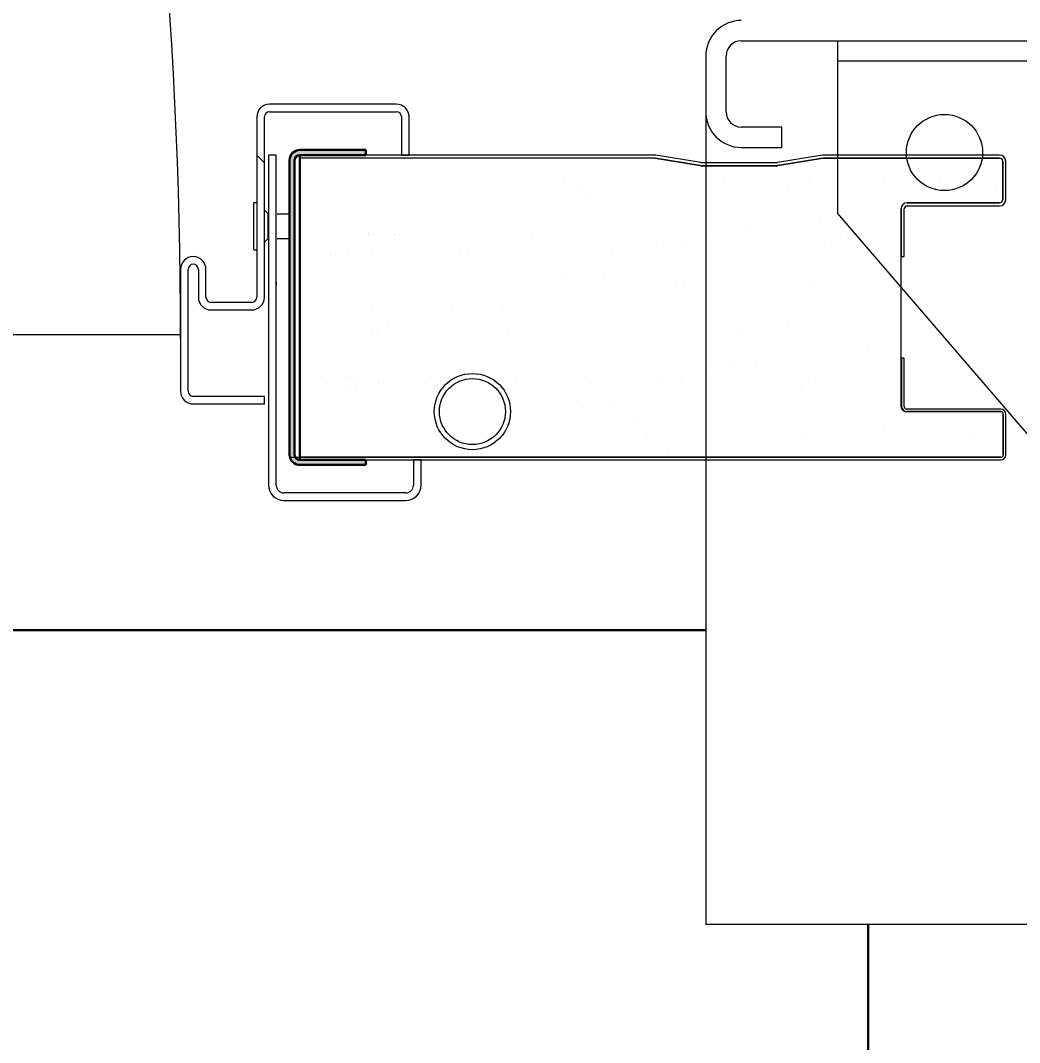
# Model space of a CAD drawing. Header units: millimetres. Extents: x 17886 to 18265, y -8727 to -7321.
# Drawn here: x 17989.517 to 17991.484, y -7632.62 to -7630.608 of the extents above; entities that cross this region are included whole.
import ezdxf

# ---------------------------------------------------------------- set-up
doc = ezdxf.new("R2010")
doc.units = ezdxf.units.MM
for name, color, linetype, lineweight in [('CRTANJE', 4, 'Continuous', 30), ('SRAFURE', 3, 'Continuous', 18), ('TANKE', 7, 'Continuous', 15), ('Visible Edges(ISO)', 7, 'Continuous', 20)]:
    doc.layers.add(name, color=color, linetype=linetype, lineweight=lineweight)
doc.layers.add('Hatch', color=7, linetype='Continuous', lineweight=9, true_color=0x1e1e47)
doc.styles.add('TEHNO', font='tehno_98.shx', dxfattribs={"width": 0.6})
doc.dimstyles.new('ISO-25-Dušan', dxfattribs={"dimscale": 50, "dimtxt": 3.5, "dimasz": 3, "dimexe": 1.25, "dimexo": 1.25, "dimgap": 0.7, "dimtad": 1, "dimdec": 0, "dimtxsty": 'TEHNO', "dimcen": 2.5, "dimclrd": 191, "dimclre": 191, "dimclrt": 254, "dimadec": 0, "dimazin": 0, "dimtfac": 1, "dimtdec": 0, "dimtmove": 0, "dimatfit": 3, "dimfxl": 1, "dimarcsym": 0})

# ---------------------------------------------------------------- blocks, each defined once
blk = doc.blocks.new('ENERGOINVEST KROV')
at = {"layer": 'Visible Edges(ISO)', "color": 7}
for p, q in [((262846.7631551039, 136543.9555687453), (262984.7631551039, 136543.9555687453)), ((262865.7631551039, 136539.9555687453), (262865.7631551039, 136543.9555687453)), ((262839.7631551039, 136540.9555687453), (262839.7631551039, 136529.9555687453)), ((262843.7631551039, 136529.9555687453), (262843.7631551039, 136540.9555687453)), ((262981.2631551039, 136539.9555687453), (262865.7631551039, 136539.9555687453)), ((262865.7631551039, 136509.9555687453), (262865.7631551039, 136539.9555687453)), ((262854.7631551039, 136526.9555687453), (262846.7631551039, 136526.9555687453)), ((262854.7631551039, 136522.9555687453), (262854.7631551039, 136526.9555687453)), ((262846.7631551039, 136522.9555687453), (262854.7631551039, 136522.9555687453)), ((262963.7631551039, 136395.9555687453), (262865.7631551039, 136509.9555687453))]:
    blk.add_line(p, q, dxfattribs=at)
blk.add_circle((262886.7631551039, 136521.9555687453), 7.49999999999919, dxfattribs=at)
for centre, radius, start, end in [((262846.7631551039, 136540.9555687453), 6.999999999999261, 90, 180), ((262846.7631551039, 136540.9555687453), 2.999999999999686, 90, 180), ((262846.7631551039, 136529.9555687453), 6.999999999999226, 180, 270), ((262846.7631551039, 136529.9555687453), 2.999999999999668, 180, 270)]:
    blk.add_arc(centre, radius, start, end, dxfattribs=at)
blk = doc.blocks.new('*D221')
at = {"layer": 'Defpoints', "color": 0, "transparency": 16777216}
for p in [(17992.38668431943, -7626.276160093398), (17968.03668431943, -7630.677676308499), (17992.38668431943, -7630.677675567081)]:
    blk.add_point(p, dxfattribs=at)
at = {"layer": 'TANKE', "color": 4, "lineweight": -2, "transparency": 16777216}
for p, q in [((17968.03668431943, -7630.577676308499), (17968.03668431943, -7625.476160093398)), ((17992.38668431943, -7630.57767556708), (17992.38668431943, -7625.476160093398)), ((17969.28668431943, -7626.276160093398), (17991.13668431943, -7626.276160093398))]:
    blk.add_line(p, q, dxfattribs=at)
at = {"layer": 'TANKE', "color": 4, "transparency": 16777216}
for points in [[(17969.28668431943, -7626.067826760065), (17969.28668431943, -7626.484493426731), (17968.03668431943, -7626.276160093398)], [(17991.13668431943, -7626.067826760065), (17991.13668431943, -7626.484493426731), (17992.38668431943, -7626.276160093398)]]:
    blk.add_solid(points, dxfattribs=at)
at = {"layer": 'TANKE', "color": 1, "transparency": 16777216, "insert": (17978.11347574386, -7625.242826760064), "char_height": 1.4, "attachment_point": 5, "style": 'TEHNO'}
blk.add_mtext('243,5cm', dxfattribs=at)
blk = doc.blocks.new('*D223')
at = {"layer": 'Defpoints', "color": 0, "transparency": 16777216}
for p in [(17992.53668431942, -7625.113818205139), (17992.38668431944, -7630.677676308499), (17992.53668431942, -7630.677676308499)]:
    blk.add_point(p, dxfattribs=at)
at = {"layer": 'TANKE', "color": 4, "lineweight": -2, "transparency": 16777216}
for p, q in [((17992.38668431944, -7630.577676308499), (17992.38668431944, -7624.313818205139)), ((17992.53668431942, -7630.577676308499), (17992.53668431942, -7624.313818205139)), ((17991.13668431944, -7625.113818205139), (17989.88668431944, -7625.113818205139)), ((17992.38668431944, -7625.113818205139), (17992.53668431942, -7625.113818205139)), ((17993.78668431942, -7625.113818205139), (17995.03668431942, -7625.113818205139))]:
    blk.add_line(p, q, dxfattribs=at)
at = {"layer": 'TANKE', "color": 4, "transparency": 16777216}
for points in [[(17991.13668431944, -7624.905484871806), (17991.13668431944, -7625.322151538472), (17992.38668431944, -7625.113818205139)], [(17993.78668431942, -7624.905484871806), (17993.78668431942, -7625.322151538472), (17992.53668431942, -7625.113818205139)]]:
    blk.add_solid(points, dxfattribs=at)
at = {"layer": 'TANKE', "color": 1, "transparency": 16777216, "insert": (17992.46168431943, -7624.080484871805), "char_height": 1.4, "attachment_point": 5, "style": 'TEHNO'}
blk.add_mtext('1,5cm', dxfattribs=at)
blk = doc.blocks.new('*D225')
at = {"layer": 'Defpoints', "color": 0, "transparency": 16777216}
for p in [(18016.88668431943, -7622.774643878299), (17968.03668431942, -7630.677675567081), (18016.88668431943, -7630.677676308499)]:
    blk.add_point(p, dxfattribs=at)
at = {"layer": 'TANKE', "color": 4, "lineweight": -2, "transparency": 16777216}
for p, q in [((17968.03668431942, -7630.57767556708), (17968.03668431942, -7621.974643878299)), ((18016.88668431943, -7630.577676308499), (18016.88668431943, -7621.974643878299)), ((17969.28668431942, -7622.774643878299), (18015.63668431943, -7622.774643878299))]:
    blk.add_line(p, q, dxfattribs=at)
at = {"layer": 'TANKE', "color": 4, "transparency": 16777216}
for points in [[(17969.28668431942, -7622.566310544966), (17969.28668431942, -7622.982977211632), (17968.03668431942, -7622.774643878299)], [(18015.63668431943, -7622.566310544966), (18015.63668431943, -7622.982977211632), (18016.88668431943, -7622.774643878299)]]:
    blk.add_solid(points, dxfattribs=at)
at = {"layer": 'TANKE', "color": 1, "transparency": 16777216, "insert": (17992.46168431942, -7621.741310544965), "char_height": 1.4, "attachment_point": 5, "style": 'TEHNO'}
blk.add_mtext('488,5cm', dxfattribs=at)
blk = doc.blocks.new('M_U-profil za vrata_prejsek')
at = {"layer": 'CRTANJE'}
blk.add_hatch(color=256, dxfattribs=at).paths.add_polyline_path([(0, 0), (-1, 0), (-1, -13, 0.4142135623730951), (0.9999999999999996, -15), (59, -15, 0.4142135623730951), (61, -13), (61, 0), (60, 1.455191522836685e-11), (60, -13, -0.4142135623730951), (59, -14), (1.000000000014552, -13.99999999998545, -0.4142135623730952), (1.455191522836685e-11, -12.99999999998545)])
for p, q in [((-1, 0), (-1, -13)), ((-1, 0), (0, 0)), ((0, 0), (1.455191522836685e-11, -12.99999999998545)), ((60, -13), (60, 0)), ((60, 1.455191522836685e-11), (61, 0)), ((61, -13), (61, 0)), ((1.000000000014552, -13.99999999998545), (59, -14)), ((1, -15), (59, -15))]:
    blk.add_line(p, q, dxfattribs=at)
for centre, radius, start, end in [((1, -13), 2, 180, 270), ((1.000000000014552, -12.99999999998545), 1, 180, 270), ((59, -13), 2, 270, 0), ((59, -13), 1, 270, 0)]:
    blk.add_arc(centre, radius, start, end, dxfattribs=at)
blk = doc.blocks.new('M_STOK I RAM 1000 ZA PU60')
at = {"layer": 'Hatch'}
h = blk.add_hatch(dxfattribs=at)
h.set_pattern_fill('ANSI31', scale=508, angle=90, style=0)
h.set_pattern_definition([(135, (-3673.409516968386, -2304.988789399504), (-44.90128060534578, -44.90128060534577), [])])
edge = h.paths.add_edge_path()
edge.add_ellipse((1021.499999999869, 7.499999999970896), major_axis=(2.500000000000004, -2.284977762556654e-13), ratio=1, start_angle=4.611804288122171e-14, end_angle=90.00000000000037)
edge.add_line((1021.499999999869, 9.999999999970896), (996.499999999869, 9.999999999970896))
edge.add_ellipse((996.4999999998545, 7.499999999970896), major_axis=(2.375183383307441e-13, 2.499999999999996), ratio=1, start_angle=0, end_angle=90.00000000000026)
edge.add_line((993.999999999869, 7.499999999970896), (993.999999999869, -28.0000000000291))
edge.add_ellipse((992.9999999998545, -28.0000000000291), major_axis=(1.000000000000003, -9.399425682232762e-14), ratio=1, start_angle=270.0000000000013, end_angle=360.00000000001125, ccw=False)
edge.add_line((992.9999999998545, -29.0000000000291), (984.9999999998545, -29.0000000000291))
edge.add_ellipse((984.9999999998545, -28.0000000000291), major_axis=(-8.874845303097344e-14, -1), ratio=1, start_angle=269.99999999999966, end_angle=359.9999999999807, ccw=False)
edge.add_line((983.9999999998545, -28.0000000000291), (983.9999999998545, -22.5000000000291))
edge.add_ellipse((981.4999999998545, -22.5000000000291), major_axis=(2.5, -2.329386683541658e-13), ratio=1, start_angle=2.717783975310576e-12, end_angle=180)
edge.add_line((978.9999999998545, -22.5000000000291), (978.9999999998545, -46.5000000000291))
edge.add_ellipse((981.4999999998545, -46.5000000000291), major_axis=(-2.500000000000004, 2.196853809977032e-13), ratio=1, start_angle=0, end_angle=90.00000000000014)
edge.add_line((981.4999999998545, -49.0000000000291), (995.4999999998545, -49.0000000000291))
edge.add_line((995.4999999998545, -49.0000000000291), (995.4999999998545, -47.5000000000291))
edge.add_line((995.4999999998545, -47.5000000000291), (981.4999999998545, -47.5000000000291))
edge.add_ellipse((981.4999999998545, -46.5000000000291), major_axis=(-9.323097849289742e-14, -0.9999999999999991), ratio=1, start_angle=270.0000000000004, end_angle=360.0000000000257, ccw=False)
edge.add_line((980.4999999998545, -46.5000000000291), (980.4999999998545, -22.5000000000291))
edge.add_ellipse((981.4999999998545, -22.5000000000291), major_axis=(-1.000000000000001, 9.653389199115746e-14), ratio=1, start_angle=180, end_angle=360.0000000000244, ccw=False)
edge.add_line((982.4999999998545, -22.5000000000291), (982.4999999998545, -28.0000000000291))
edge.add_ellipse((984.9999999998545, -28.0000000000291), major_axis=(-2.5, 2.311692504086694e-13), ratio=1, start_angle=1.57556727532999e-11, end_angle=90.00000000000041)
edge.add_line((984.9999999998545, -30.5000000000291), (992.9999999998545, -30.5000000000291))
edge.add_ellipse((992.9999999998545, -28.0000000000291), major_axis=(-2.352978922814942e-13, -2.5), ratio=1, start_angle=1.516329444387732e-11, end_angle=90.0000000000001)
edge.add_line((995.4999999998545, -28.0000000000291), (995.4999999998545, 7.499999999970896))
edge.add_ellipse((996.4999999998545, 7.499999999970896), major_axis=(-1.000000000000001, 9.764411501578262e-14), ratio=1, start_angle=270.00000000000153, end_angle=360.0000000000114, ccw=False)
edge.add_line((996.499999999869, 8.499999999970896), (1021.499999999869, 8.499999999970896))
edge.add_ellipse((1021.499999999869, 7.499999999970896), major_axis=(9.545142454214836e-14, 1.000000000000006), ratio=1, start_angle=270.00000000000114, end_angle=360.000000000038, ccw=False)
edge.add_line((1022.499999999869, 7.499999999970896), (1022.499999999869, -2.91038304567337e-11))
edge.add_line((1022.499999999854, -2.91038304567337e-11), (1023.999999999854, -2.91038304567337e-11))
edge.add_line((1023.999999999854, -2.91038304567337e-11), (1023.999999999854, 7.499999999970896))
at = {"layer": 'Visible Edges(ISO)', "color": 7}
for p, q in [((1021.49999999984, 9.999999999970896), (996.4999999998399, 9.999999999970896)), ((996.4999999998399, 8.499999999970896), (1021.49999999984, 8.499999999970896)), ((993.9999999998399, 7.499999999970896), (993.9999999998399, -28.0000000000291)), ((995.4999999998399, -28.0000000000291), (995.4999999998399, 7.499999999970896)), ((1022.49999999984, 7.499999999970896), (1022.49999999984, -2.91038304567337e-11)), ((1023.99999999984, -2.91038304567337e-11), (1023.99999999984, 7.499999999970896)), ((997.8372380671499, -0.001518841672805138), (996.3372380671499, -0.001518841672805138)), ((996.3372380671499, -0.001518841672805138), (996.3372380671499, -65.0015188416728)), ((997.8372380671499, -65.0015188416728), (997.8372380671499, -0.001518841672805138)), ((1022.49999999984, -2.91038304567337e-11), (1023.99999999984, -2.91038304567337e-11)), ((993.4499999998225, -18.65000000002328), (993.4499999998225, -9.350000000034925)), ((993.4499999998225, -9.350000000034925), (993.9999999998254, -9.350000000034925)), ((996.2499999998254, -11.60000000003492), (995.499999999869, -10.85000000006403)), ((996.2499999998254, -16.40000000002328), (996.2499999998254, -11.60000000003492)), ((996.2499999998254, -11.60000000003492), (996.3372380671353, -11.60000000003492)), ((997.9944620933238, -11.60000000003492), (1000.459999999992, -11.60000000003492)), ((996.2499999998254, -16.40000000002328), (995.4999999998545, -17.14999999999418)), ((996.2499999998254, -16.40000000002328), (996.3372380671353, -16.40000000002328)), ((997.9944620933238, -16.40000000002328), (1000.459999999992, -16.40000000002328)), ((993.4499999998225, -18.65000000002328), (993.9999999998254, -18.65000000002328)), ((978.9999999998399, -22.5000000000291), (978.9999999998399, -46.50000000001455)), ((980.4999999998399, -46.50000000001455), (980.4999999998399, -22.5000000000291)), ((982.4999999998399, -22.5000000000291), (982.4999999998399, -28.0000000000291)), ((983.9999999998399, -28.00000000001455), (983.9999999998399, -22.5000000000291)), ((997.8372380671353, -25), (997.8372380671353, -25.60999999998603)), ((992.9999999998399, -29.0000000000291), (984.9999999998399, -29.00000000001455)), ((984.9999999998399, -30.50000000001455), (992.9999999998399, -30.5000000000291)), ((995.4999999998399, -47.50000000001455), (981.4999999998399, -47.50000000001455)), ((995.4999999998399, -49.00000000001455), (995.4999999998399, -47.50000000001455)), ((981.4999999998399, -49.00000000001455), (995.4999999998399, -49.00000000001455)), ((1026.33723806715, -60.00151884167281), (1024.83723806715, -60.00151884167281)), ((1024.83723806715, -60.00151884167281), (1024.83723806715, -65.0015188416728)), ((1026.33723806715, -65.0015188416728), (1026.33723806715, -60.00151884167281)), ((1023.33723806715, -66.5015188416728), (999.3372380671499, -66.5015188416728)), ((999.3372380671499, -68.0015188416728), (1023.33723806715, -68.0015188416728))]:
    blk.add_line(p, q, dxfattribs=at)
for centre, radius, start, end in [((996.4999999998399, 7.499999999970896), 2.499999999999713, 90, 180), ((996.4999999998399, 7.499999999970896), 0.999999999999888, 90, 180), ((1021.49999999984, 7.499999999970896), 2.499999999999722, 0, 90), ((1021.49999999984, 7.499999999970896), 0.9999999999998923, 0, 90), ((981.4999999998399, -22.5000000000291), 2.499999999999718, 0, 180), ((981.4999999998399, -22.5000000000291), 0.999999999999888, 0, 180), ((984.9999999998399, -28.0000000000291), 2.499999999999718, 180, 270), ((984.9999999998399, -28.0000000000291), 0.9999999999998865, 180, 270), ((992.9999999998399, -28.0000000000291), 0.9999999999998901, 270, 0), ((992.9999999998399, -28.0000000000291), 2.499999999999716, 270, 0), ((981.4999999998399, -46.50000000001455), 2.499999999999722, 180, 270), ((981.4999999998399, -46.50000000001455), 0.9999999999998856, 180, 270), ((999.3372380671499, -65.0015188416728), 2.999999999999911, 180, 270), ((999.3372380671499, -65.0015188416728), 1.499999999999959, 180, 270), ((1023.33723806715, -65.0015188416728), 1.499999999999956, 270, 0), ((1023.33723806715, -65.0015188416728), 2.999999999999909, 270, 0)]:
    blk.add_arc(centre, radius, start, end, dxfattribs=at)

msp = doc.modelspace()

# ---------------------------------------------------------------- linework, layer by layer
at = {"layer": 'CRTANJE', "color": 7, "lineweight": 18}
for p, q in [((17990.86668431943, -7630.732676308498), (17990.86668431943, -7632.387676308498)), ((17992.26168431943, -7632.387676308498), (17990.86668431943, -7632.387676308498)), ((17992.38668431942, -7632.387676308498), (17991.18668431943, -7632.387676308498))]:
    msp.add_line(p, q, dxfattribs=at)
at = {"layer": 'CRTANJE'}
msp.add_line((17990.06727857605, -7630.872676308499), (17990.06727857605, -7631.472676308499), dxfattribs=at)
at = {"layer": 'CRTANJE', "lineweight": 9}
for p, q in [((17990.76628200087, -7630.878676308499), (17990.06727857605, -7630.878676308501)), ((17990.76628542569, -7630.872676308499), (17990.19727857605, -7630.872676308499)), ((17990.85579893857, -7630.893513035585), (17990.76726839479, -7630.878757944955)), ((17990.76727181961, -7630.878757944955), (17990.85580236339, -7630.893513035585)), ((17990.85678875731, -7630.887594672042), (17990.76825821353, -7630.872839581413)), ((17991.09629893857, -7630.872839581413), (17991.00776839479, -7630.887594672042)), ((17991.00875478872, -7630.893513035585), (17991.09728533249, -7630.878757944955)), ((17991.09728875731, -7630.878757944955), (17991.00875821353, -7630.893513035585)), ((17991.44527857605, -7630.872676308499), (17991.09827172641, -7630.872676308499)), ((17991.09827172641, -7630.878676308499), (17991.44527857605, -7630.878676308498)), ((17991.44527857605, -7630.878676308498), (17991.09827515123, -7630.878676308498)), ((17991.00678542568, -7630.893676308498), (17990.85777172641, -7630.893676308498)), ((17991.00678200087, -7630.887676308499), (17990.85777515123, -7630.887676308499)), ((17990.85777515123, -7630.893676308498), (17991.00678200087, -7630.893676308498)), ((17991.45127857605, -7630.884676308498), (17991.45127857605, -7630.960676308498)), ((17991.45127857605, -7630.960676308498), (17991.45127857605, -7630.884676308498)), ((17991.45727857605, -7630.960676308498), (17991.45727857605, -7630.884676308498)), ((17991.25127857605, -7630.978676308499), (17991.25127857605, -7631.072676308499)), ((17991.25127857605, -7631.367691496916), (17991.25127857605, -7630.978676308499)), ((17991.25727857605, -7631.072676308499), (17991.25727857605, -7630.978676308499)), ((17991.44527857605, -7630.966676308499), (17991.26327857605, -7630.966676308499)), ((17991.26327857605, -7630.966676308498), (17991.44527857605, -7630.966676308498)), ((17991.26327857605, -7630.972676308498), (17991.44527857605, -7630.972676308498)), ((17991.25127857605, -7631.072676308499), (17991.25727857605, -7631.072676308499)), ((17991.25727857605, -7631.272691496918), (17991.25227857605, -7631.272691496918)), ((17991.25227857605, -7631.272691496918), (17991.25227857605, -7631.367691496918)), ((17991.25727857605, -7631.367691496918), (17991.25727857605, -7631.272691496918)), ((17991.44727857605, -7631.377691496916), (17991.26219257875, -7631.377691496916)), ((17991.44727857605, -7631.372691496918), (17991.26227857605, -7631.372691496918)), ((17991.26227857605, -7631.377691496918), (17991.44727857605, -7631.377691496918)), ((17991.45227857605, -7631.382691496918), (17991.45227857605, -7631.462691496918)), ((17991.45227857605, -7631.462691496917), (17991.45227857605, -7631.382691496916)), ((17991.45727857605, -7631.462691496918), (17991.45727857605, -7631.382691496918)), ((17990.0479175873, -7631.467691496918), (17991.44727857605, -7631.467691496916)), ((17991.44727857605, -7631.467691496918), (17990.06727857605, -7631.467691496919)), ((17990.19727857605, -7631.472691496919), (17991.44727857605, -7631.472691496918))]:
    msp.add_line(p, q, dxfattribs=at)
at = {"layer": 'CRTANJE', "lineweight": 20}
msp.add_line((17980.4926820152, -7631.225691496923), (17989.83268201519, -7631.225691496923), dxfattribs=at)
at = {"layer": 'CRTANJE', "color": 7, "lineweight": 30}
for p, q in [((17969.55668431942, -7631.807676308498), (17990.86668431943, -7631.807676308498)), ((17991.18668431943, -7632.387676308498), (17991.18668431943, -7653.827676308499))]:
    msp.add_line(p, q, dxfattribs=at)
at = {"layer": 'CRTANJE', "color": 252, "lineweight": 13}
for radius in [0.07500000000000001, 0.06500000000000002]:
    msp.add_circle((17990.40727857605, -7631.377691496917), radius, dxfattribs=at)
at = {"layer": 'CRTANJE', "color": 7, "lineweight": 20}
msp.add_arc((17980.49267857605, -7631.225691496923), 9.340003439143812, 359.9508312243931, 90, dxfattribs=at)
at = {"layer": 'CRTANJE', "lineweight": 9}
for centre, radius, start, end in [((17990.76628200087, -7630.884676308498), 0.006000000000007096, 80.53767779077731, 90), ((17990.76628542569, -7630.884676308498), 0.0119999999999952, 80.53767779077731, 90), ((17990.76628542569, -7630.884676308498), 0.005999999999985417, 80.53767779077731, 90), ((17991.09827172641, -7630.884676308498), 0.01200000000000734, 90, 99.4623222092227), ((17991.09827172641, -7630.884676308498), 0.006000000000014351, 90, 99.4623222092227), ((17991.09827515123, -7630.884676308498), 0.005999999999989881, 90, 99.4623222092227), ((17991.44527857605, -7630.884676308498), 0.01199999999999748, 0, 90), ((17991.44527857605, -7630.884676308498), 0.005999999999998163, 0, 90), ((17991.44527857605, -7630.884676308498), 0.005999999999998807, 0, 90), ((17990.85777172641, -7630.881676308499), 0.01199999999997235, 260.5376777907773, 270), ((17990.85777515123, -7630.881676308499), 0.012000000000004, 260.5376777907773, 270), ((17990.85777515123, -7630.881676308499), 0.006000000000017525, 260.5376777907773, 270), ((17991.00678200087, -7630.881676308499), 0.005999999999989695, 270, 279.4623222092227), ((17991.00678200087, -7630.881676308499), 0.01200000000000634, 270, 279.4623222092227), ((17991.00678542568, -7630.881676308499), 0.0120000000000268, 270, 279.4623222092227), ((17991.44527857605, -7630.960676308498), 0.005999999999997319, 270, 0), ((17991.44527857605, -7630.960676308498), 0.0119999999999983, 270, 0), ((17991.44527857605, -7630.960676308498), 0.005999999999999073, 270, 0), ((17991.26327857605, -7630.978676308499), 0.01200000000000019, 90, 180), ((17991.26327857605, -7630.978676308499), 0.01200000000000045, 90, 180), ((17991.26327857605, -7630.978676308499), 0.006000000000001582, 90, 180), ((17991.26176308289, -7631.367208539391), 0.01049562440738902, 182.6374040570156, 272.8152179233406), ((17991.26328424612, -7631.366685826847), 0.01105152233844082, 185.2210428432655, 264.7789571556896), ((17991.26227857605, -7631.367691496918), 0.005000000000004979, 180, 270), ((17991.44727857605, -7631.382691496918), 0.00999999999999659, 0, 90), ((17991.44727857605, -7631.382691496919), 0.005000000002910384, 1.146424573824162e-08, 89.99999996664947), ((17991.44727857605, -7631.462691496918), 0.009999999999995837, 270, 0), ((17991.44726685881, -7631.462679779677), 0.005011730937668143, 270.1339555208457, 359.8660444973912)]:
    msp.add_arc(centre, radius, start, end, dxfattribs=at)
at = {"layer": 'SRAFURE'}
for p, q in [((17990.58650786797, -7630.922108602883), (17990.58650786797, -7630.922108602883)), ((17990.90290481607, -7630.921533729011), (17990.90290481607, -7630.921533729011)), ((17991.21930176416, -7630.920958855139), (17991.21930176416, -7630.920958855139)), ((17990.61734839152, -7630.930249423449), (17990.61734839152, -7630.930249423449)), ((17990.80319001471, -7630.927511620158), (17990.80319001471, -7630.927511620158)), ((17991.02988852222, -7630.93923284423), (17991.02988852222, -7630.93923284423)), ((17991.06913727188, -7630.924119396066), (17991.06913727188, -7630.924119396066)), ((17991.32903917659, -7630.925365934064), (17991.32903917659, -7630.925365934064)), ((17991.43643606273, -7630.942725067804), (17991.43643606273, -7630.942725067804)), ((17990.62935215342, -7630.949403422987), (17990.62935215342, -7630.949403422987)), ((17990.63607523588, -7630.947409414723), (17990.63607523588, -7630.947409414723)), ((17990.94574910151, -7630.948828549115), (17990.94574910151, -7630.948828549115)), ((17991.26214604961, -7630.948253675244), (17991.26214604961, -7630.948253675244)), ((17991.41880163106, -7630.961090364192), (17991.41880163106, -7630.961090364192)), ((17991.09243384581, -7631.004057498251), (17991.09243384581, -7631.004057498251)), ((17991.14531751472, -7630.997095231159), (17991.14531751472, -7630.997095231159)), ((17991.22791676901, -7630.986220833032), (17991.22791676901, -7630.986220833032)), ((17990.95443265267, -7631.0222257), (17990.95443265267, -7631.0222257)), ((17991.20652003355, -7631.019378179069), (17991.20652003355, -7631.019378179069)), ((17990.15220737823, -7631.028018132087), (17990.15220737823, -7631.028018132087)), ((17990.20220737824, -7631.028018132087), (17990.20220737824, -7631.028018132087)), ((17990.20446594123, -7631.028404573532), (17990.20446594123, -7631.028404573532)), ((17990.21220737823, -7631.028018132087), (17990.21220737823, -7631.028018132087)), ((17990.25446594123, -7631.028404573532), (17990.25446594123, -7631.028404573532)), ((17990.26446594123, -7631.028404573532), (17990.26446594123, -7631.028404573532)), ((17990.37220737823, -7631.028018132087), (17990.37220737823, -7631.028018132087)), ((17990.42446594123, -7631.028404573532), (17990.42446594123, -7631.028404573532)), ((17990.47220737823, -7631.028018132087), (17990.47220737823, -7631.028018132087)), ((17990.52446594123, -7631.028404573532), (17990.52446594123, -7631.028404573532)), ((17990.67220737823, -7631.028018132087), (17990.67220737823, -7631.028018132087)), ((17990.72446594123, -7631.028404573532), (17990.72446594123, -7631.028404573532)), ((17990.81894972947, -7631.040062365219), (17990.81894972947, -7631.040062365219)), ((17990.87183339838, -7631.033100098125), (17990.87183339838, -7631.033100098125)), ((17990.93210928295, -7631.029264670085), (17990.93210928295, -7631.029264670085)), ((17991.13101348174, -7631.031896797106), (17991.13101348174, -7631.031896797106)), ((17990.16094853633, -7631.058230566966), (17990.16094853633, -7631.058230566966)), ((17990.21094853633, -7631.058230566966), (17990.21094853633, -7631.058230566966)), ((17990.22094853633, -7631.058230566966), (17990.22094853633, -7631.058230566966)), ((17990.38094853633, -7631.058230566966), (17990.38094853633, -7631.058230566966)), ((17990.48094853633, -7631.058230566966), (17990.48094853633, -7631.058230566966)), ((17990.68094853633, -7631.058230566966), (17990.68094853633, -7631.058230566966)), ((17990.78359158103, -7631.047664775361), (17990.78359158103, -7631.047664775361)), ((17991.09998852912, -7631.04708990149), (17991.09998852912, -7631.04708990149)), ((17991.14974032609, -7631.04905678838), (17991.14974032609, -7631.04905678838)), ((17990.07834928204, -7631.069104965092), (17990.07834928204, -7631.069104965092)), ((17990.12834928204, -7631.069104965092), (17990.12834928204, -7631.069104965092)), ((17990.13834928204, -7631.069104965092), (17990.13834928204, -7631.069104965092)), ((17990.29834928203, -7631.069104965092), (17990.29834928203, -7631.069104965092)), ((17990.39834928204, -7631.069104965092), (17990.39834928204, -7631.069104965092)), ((17990.59834928204, -7631.069104965092), (17990.59834928204, -7631.069104965092)), ((17990.65634884337, -7631.076158149274), (17990.65634884337, -7631.076158149274)), ((17990.70860740637, -7631.076544590721), (17990.70860740637, -7631.076544590721)), ((17990.58249074718, -7631.11724498228), (17990.58249074718, -7631.11724498228)), ((17990.66509000147, -7631.106370584153), (17990.66509000147, -7631.106370584153)), ((17990.8095901399, -7631.123276915089), (17990.8095901399, -7631.123276915089)), ((17990.82559090075, -7631.12106852641), (17990.82559090075, -7631.12106852641)), ((17991.07553739707, -7631.119884690998), (17991.07553739707, -7631.119884690998)), ((17990.8443177451, -7631.138228517683), (17990.8443177451, -7631.138228517683)), ((17991.23813103145, -7631.130051947191), (17991.23813103145, -7631.130051947191)), ((17990.14856277454, -7631.176525303721), (17990.14856277454, -7631.176525303721)), ((17990.19856277453, -7631.176525303721), (17990.19856277453, -7631.176525303721)), ((17990.20856277453, -7631.176525303721), (17990.20856277453, -7631.176525303721)), ((17990.36856277453, -7631.176525303721), (17990.36856277453, -7631.176525303721)), ((17990.46856277453, -7631.176525303721), (17990.46856277453, -7631.176525303721)), ((17990.66856277453, -7631.176525303721), (17990.66856277453, -7631.176525303721)), ((17990.98495972263, -7631.175950429851), (17990.98495972263, -7631.175950429851)), ((17990.19140705998, -7631.203820123826), (17990.19140705998, -7631.203820123826)), ((17990.24140705998, -7631.203820123826), (17990.24140705998, -7631.203820123826)), ((17990.25140705998, -7631.203820123826), (17990.25140705998, -7631.203820123826)), ((17990.41140705998, -7631.203820123826), (17990.41140705998, -7631.203820123826)), ((17990.51140705998, -7631.203820123826), (17990.51140705998, -7631.203820123826)), ((17990.71140705998, -7631.203820123826), (17990.71140705998, -7631.203820123826)), ((17991.02780400808, -7631.203245249954), (17991.02780400808, -7631.203245249954)), ((17990.15860750342, -7631.223783427018), (17990.15860750342, -7631.223783427018)), ((17990.20860750342, -7631.223783427018), (17990.20860750342, -7631.223783427018)), ((17990.21860750342, -7631.223783427018), (17990.21860750342, -7631.223783427018)), ((17990.37860750342, -7631.223783427018), (17990.37860750342, -7631.223783427018)), ((17990.47860750342, -7631.223783427018), (17990.47860750342, -7631.223783427018)), ((17990.65270423967, -7631.224665320909), (17990.65270423967, -7631.224665320909)), ((17990.67860750342, -7631.223783427018), (17990.67860750342, -7631.223783427018)), ((17990.93270845046, -7631.219223676494), (17990.93270845046, -7631.219223676494)), ((17990.93850940813, -7631.225029965016), (17990.93850940813, -7631.225029965016)), ((17991.21292015873, -7631.215143474), (17991.21292015873, -7631.215143474)), ((17990.69554852512, -7631.251960141013), (17990.69554852512, -7631.251960141013)), ((17991.1861086489, -7631.254782671513), (17991.1861086489, -7631.254782671513)), ((17991.23899231781, -7631.24782040442), (17991.23899231781, -7631.24782040442)), ((17990.66274896856, -7631.271923444206), (17990.66274896856, -7631.271923444206)), ((17990.96550820146, -7631.283825271386), (17990.96550820146, -7631.283825271386)), ((17991.04810745575, -7631.27295087326), (17991.04810745575, -7631.27295087326)), ((17990.86564648759, -7631.302081476199), (17990.86564648759, -7631.302081476199)), ((17990.91262453256, -7631.29078753848), (17990.91262453256, -7631.29078753848)), ((17991.18204343569, -7631.301506602329), (17991.18204343569, -7631.301506602329)), ((17990.10728586947, -7631.308395405797), (17990.10728586947, -7631.308395405797)), ((17990.15728586947, -7631.308395405797), (17990.15728586947, -7631.308395405797)), ((17990.16728586947, -7631.308395405797), (17990.16728586947, -7631.308395405797)), ((17990.17202408512, -7631.319830138354), (17990.17202408512, -7631.319830138354)), ((17990.22202408512, -7631.319830138354), (17990.22202408512, -7631.319830138354)), ((17990.23202408512, -7631.319830138354), (17990.23202408512, -7631.319830138354)), ((17990.32728586947, -7631.308395405797), (17990.32728586947, -7631.308395405797)), ((17990.39202408512, -7631.319830138354), (17990.39202408512, -7631.319830138354)), ((17990.42728586947, -7631.308395405797), (17990.42728586947, -7631.308395405797)), ((17990.49202408512, -7631.319830138354), (17990.49202408512, -7631.319830138354)), ((17990.62728586947, -7631.308395405797), (17990.62728586947, -7631.308395405797)), ((17990.69202408512, -7631.319830138354), (17990.69202408512, -7631.319830138354)), ((17990.77462333941, -7631.308955740227), (17990.77462333941, -7631.308955740227)), ((17990.81599026508, -7631.319042210021), (17990.81599026508, -7631.319042210021)), ((17991.03383340998, -7631.31188762937), (17991.03383340998, -7631.31188762937)), ((17991.08193752225, -7631.31564998593), (17991.08193752225, -7631.31564998593)), ((17990.11914041622, -7631.326792405446), (17990.11914041622, -7631.326792405446)), ((17990.16914041622, -7631.326792405446), (17990.16914041622, -7631.326792405446)), ((17990.17914041621, -7631.326792405446), (17990.17914041621, -7631.326792405446)), ((17990.33914041622, -7631.326792405446), (17990.33914041622, -7631.326792405446)), ((17990.43914041622, -7631.326792405446), (17990.43914041622, -7631.326792405446)), ((17990.63914041622, -7631.326792405446), (17990.63914041622, -7631.326792405446)), ((17991.05256025433, -7631.329047620643), (17991.05256025433, -7631.329047620643)), ((17990.61142733461, -7631.356535422984), (17990.61142733461, -7631.356535422984)), ((17990.62328188136, -7631.374932422634), (17990.62328188136, -7631.374932422634)), ((17990.67616555026, -7631.367970155541), (17990.67616555026, -7631.367970155541)), ((17990.72841082899, -7631.401059358673), (17990.72841082899, -7631.401059358673)), ((17990.6850076286, -7631.41954872195), (17990.6850076286, -7631.41954872195)), ((17990.74713767334, -7631.418219349946), (17990.74713767334, -7631.418219349946)), ((17991.14095095969, -7631.410042779454), (17991.14095095969, -7631.410042779454)), ((17991.21932028392, -7631.410908768931), (17991.21932028392, -7631.410908768931)), ((17990.7506176811, -7631.430942004561), (17990.7506176811, -7631.430942004561)), ((17991.06701462919, -7631.430367130689), (17991.06701462919, -7631.430367130689)), ((17991.38341157729, -7631.429792256818), (17991.38341157729, -7631.429792256818)), ((17990.79346196654, -7631.458236824665), (17990.79346196654, -7631.458236824665)), ((17991.10985891464, -7631.457661950793), (17991.10985891464, -7631.457661950793)), ((17991.42625586274, -7631.457087076921), (17991.42625586274, -7631.457087076921))]:
    msp.add_line(p, q, dxfattribs=at)

# ---------------------------------------------------------------- block references
at = {"layer": 'CRTANJE', "lineweight": 50, "xscale": 0.01, "yscale": 0.01, "zscale": 0.01}
msp.add_blockref('ENERGOINVEST KROV', (15362.46905276839, -8996.087231995953), dxfattribs=at)
at = {"layer": 'CRTANJE', "xscale": 0.01, "yscale": 0.01, "zscale": 0.01}
msp.add_blockref('M_STOK I RAM 1000 ZA PU60', (17980.04267857605, -7630.872676308501), dxfattribs=at)
at = {"layer": 'CRTANJE', "xscale": 0.01, "yscale": 0.01, "zscale": 0.01, "rotation": 270}
msp.add_blockref('M_U-profil za vrata_prejsek', (17990.19727857605, -7630.872676308499), dxfattribs=at)

# ---------------------------------------------------------------- dimensions: what is measured, and where the dimension line sits
at = {"layer": 'TANKE'}
for base, p1, p2, picture, middle in [((18016.88668431943, -7622.774643878299), (17968.03668431942, -7630.677675567081), (18016.88668431943, -7630.677676308499), '*D225', (17992.46168431942, -7622.774643878299)), ((17992.53668431942, -7625.113818205139), (17992.38668431944, -7630.677676308499), (17992.53668431942, -7630.677676308499), '*D223', (17992.46168431943, -7625.113818205139)), ((17992.38668431943, -7626.276160093398), (17968.03668431943, -7630.677676308499), (17992.38668431943, -7630.677675567081), '*D221', (17978.11347574386, -7626.276160093398))]:
    dim = msp.add_linear_dim(base=base, p1=p1, p2=p2, angle=180, dimstyle='ISO-25-Dušan', override={"dimscale": 1, "dimtxt": 1.4, "dimasz": 1.25, "dimexe": 0.8, "dimexo": 0.1, "dimgap": 0.2, "dimdec": 2, "dimlfac": 10, "dimpost": 'cm', "dimsah": 1, "dimclrd": 4, "dimclre": 4, "dimclrt": 1}, dxfattribs=at)
    dim.commit()
    dim.dimension.update_dxf_attribs({"geometry": picture, "text_midpoint": middle, "dimtype": 160})

doc.saveas('drawing.dxf')
